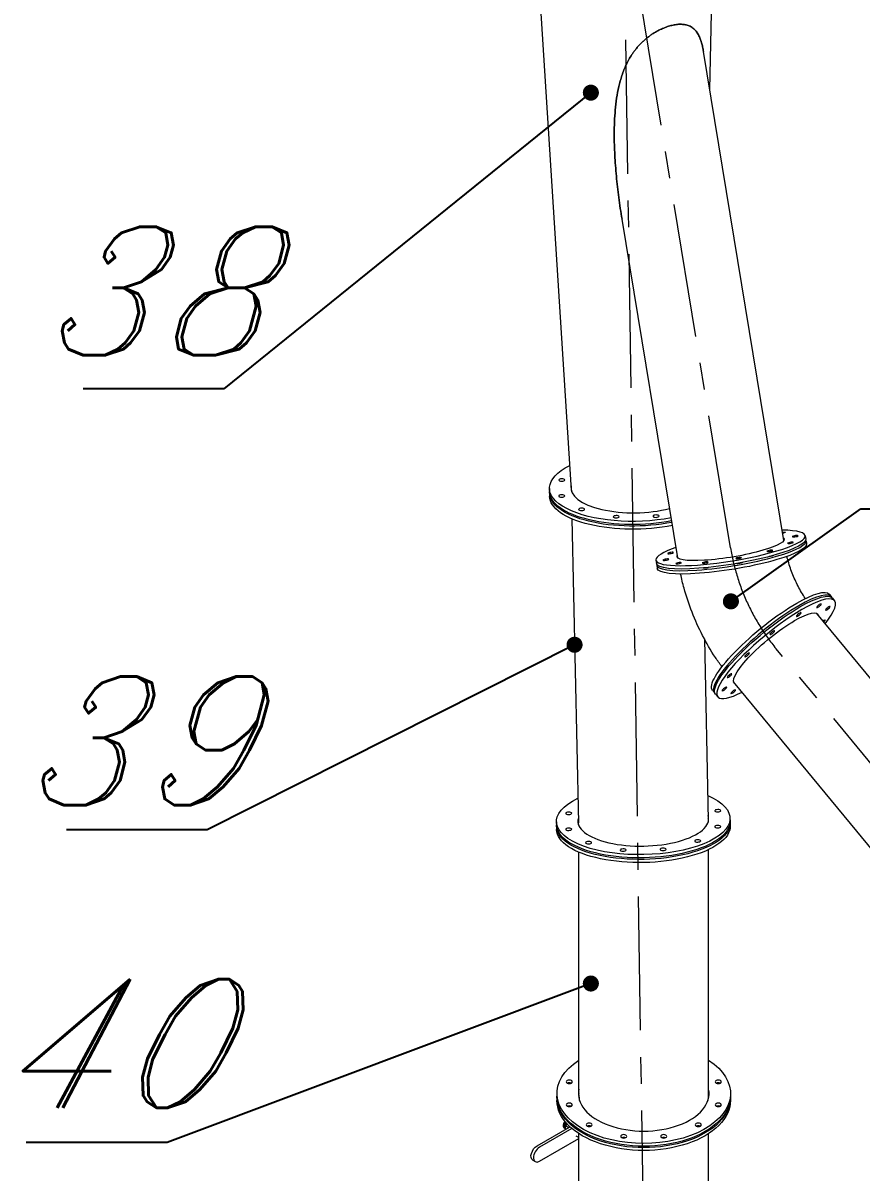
# Model space of a CAD drawing. Header units: inches. Extents: x -350577 to -266477, y -437959 to -377535.
# Drawn here: x -278208 to -276252, y -395620 to -392937 of the extents above; entities that cross this region are included whole.
import ezdxf

# ---------------------------------------------------------------- set-up
doc = ezdxf.new("R2010")
doc.units = ezdxf.units.IN
doc.header["$MEASUREMENT"] = 0
doc.linetypes.add('CENTER', pattern=[2, 1.25, -0.25, 0.25, -0.25])
doc.layers.add('CENTER       (itatec)', color=4, linetype='CENTER', lineweight=9)
doc.layers.add('ORGINAL (itatec)', color=3, linetype='Continuous', lineweight=9)
doc.styles.add('Geniso', font='geniso.shx', dxfattribs={"oblique": 15})
doc.dimstyles.new('scale 1b100', dxfattribs={"dimscale": 100, "dimtxt": 3, "dimasz": 2.5, "dimexe": 1, "dimexo": 1, "dimgap": 1, "dimtad": 1, "dimdec": 0, "dimzin": 0, "dimdsep": 46, "dimtxsty": 'Geniso', "dimcen": 0, "dimclrd": 1, "dimclre": 1, "dimclrt": 7, "dimadec": 0, "dimazin": 0, "dimtfac": 1, "dimtdec": 0, "dimtmove": 0, "dimatfit": 3, "dimfxl": 0.75, "dimtolj": 1, "dimtzin": 0, "dimarcsym": 0})

msp = doc.modelspace()

# ---------------------------------------------------------------- linework, layer by layer
at = {"layer": 'CENTER       (itatec)', "ltscale": 250}
for points in [[(-274846.2, -396346.5), (-276450.4, -394397.9, -0.133004), (-276556.7, -394162.6), (-276805.5, -392644.9), (-276898.5, -388325.9), (-276906, -388147.3), (-277283.4, -385571.2)], [(-271754.1, -395937.6, 0.318523), (-272126.2, -395519.5), (-274355.1, -394891.8, -0.21961), (-274952.4, -394381.6, 0.011792), (-276901, -390400.3, -1.645681)]]:
    msp.add_lwpolyline(points, format="xyb", dxfattribs=at)
msp.add_lwpolyline([(-276759.3, -395788.8), (-276805.8, -392633.9)], dxfattribs=at)
at = {"layer": 'ORGINAL (itatec)', "extrusion": (1.66533e-16, 0.816497, 0.57735)}
for p, q in [((-276605.2, -393093.4), (-276596.9, -392711.3)), ((-276928.1, -394027.5), (-277011.2, -392720)), ((-276432.4, -394145), (-276620, -393003.4)), ((-276680, -394185.7), (-276810, -393395.1)), ((-276979.2, -394023.9), (-276979, -394031.2)), ((-276979, -394034.9), (-276978.8, -394042.2)), ((-276926.7, -394094.8), (-276911.8, -394804.7)), ((-276382.5, -394134), (-276381.2, -394141.8)), ((-276380.6, -394145.7), (-276379.3, -394153.4)), ((-276730.8, -394191.3), (-276729.5, -394199)), ((-276728.9, -394202.9), (-276727.6, -394210.7)), ((-276326.5, -394270.7), (-276321.5, -394276.7)), ((-276319, -394279.7), (-276314.1, -394285.8)), ((-275477.3, -395382.4), (-276355.7, -394315.4)), ((-276617.8, -394375.1), (-276608.9, -394798.3)), ((-275496.8, -395753.7), (-276549.5, -394474.9)), ((-276599, -394495.1), (-276594, -394501.1)), ((-276591.6, -394504.1), (-276586.6, -394510.1)), ((-276962.9, -394802.1), (-276962.7, -394809.4)), ((-276558, -394793.6), (-276557.8, -394800.9)), ((-276557.8, -394804.6), (-276557.6, -394811.9)), ((-276962.7, -394813.1), (-276962.5, -394820.4)), ((-276910.8, -395439.4), (-276910.8, -394889.3)), ((-276607.8, -395439.4), (-276607.8, -394889.3)), ((-276961.8, -395436.1), (-276961.8, -395442.6)), ((-276961.8, -395445.9), (-276961.8, -395452.4)), ((-276556.8, -395436.1), (-276556.8, -395442.6)), ((-276556.8, -395445.9), (-276556.8, -395452.4)), ((-277008.3, -395558.5), (-276932.7, -395514.8)), ((-276927, -395518.1), (-277002.7, -395561.7)), ((-276946.8, -395511.7), (-276946.8, -395512.3)), ((-276944.2, -395517.3), (-276944.7, -395516.9)), ((-276944.6, -395513), (-276944.6, -395513.6)), ((-276942.5, -395518.2), (-276942.5, -395518.2)), ((-276942.3, -395514.3), (-276942.3, -395514.9)), ((-276942.2, -395514.5), (-276942.2, -395514.5)), ((-276941.6, -395512.2), (-276941.6, -395512.2)), ((-276941.6, -395512.2), (-276941.6, -395512.2)), ((-276934.9, -395516.1), (-276941.6, -395512.2)), ((-276940.2, -395509.3), (-276940.2, -395509.3)), ((-276910.8, -395775.8), (-276910.8, -395530)), ((-276607.8, -395775.8), (-276607.8, -395530)), ((-277002.7, -395594.4), (-276910.8, -395541.3)), ((-276910.8, -395539.4), (-276917, -395535.8)), ((-277018.3, -395592.1), (-277012.7, -395595.4))]:
    msp.add_line(p, q, dxfattribs=at)
at = {"layer": 'ORGINAL (itatec)', "extrusion": (1.16773e-16, 5.79696e-17, -1)}
msp.add_ellipse((-276776.7, -394019.6), major_axis=(-202.5, -4.2), ratio=0.399629, start_param=-1.975911, end_param=0.707365, dxfattribs=at)
at = {"layer": 'ORGINAL (itatec)', "extrusion": (-2.87777e-18, -1.11107e-16, -1)}
for centre, start_param, end_param in [((-276950.5, -394003.9), -5.487447584530125, 0.7957377226494611), ((-276950.7, -394041.2), -5.487447584530219, 0.7957377226493674), ((-276904.2, -394072.7), -5.487447584530293, 0.7957377226492932), ((-276823.7, -394089.9), -5.48744758453023, 0.7957377226493558), ((-276730.5, -394088.4), -5.487447584530238, 0.7957377226493483), ((-276934.2, -394782.1), -5.487447584530219, 0.7957377226493674), ((-276586.5, -394776.3), -5.487447584530083, 0.7957377226495042), ((-276934.4, -394819.4), -5.487447584530063, 0.7957377226495232), ((-276887.9, -394850.8), -5.4874475845302, 0.7957377226493869), ((-276807.4, -394868.1), -5.487447584530083, 0.7957377226495042), ((-276714.2, -394866.5), -5.4874475845302, 0.7957377226493869)]:
    msp.add_ellipse(centre, major_axis=(7, 0.15), ratio=0.399629, start_param=start_param, end_param=end_param, dxfattribs=at)
at = {"layer": 'ORGINAL (itatec)'}
for centre, major_axis, ratio, start_param, end_param in [((-276776.7, -394019.6), (-152.5, -3.2), 0.399629, -0.088254, 2.097874), ((-276776.6, -394027), (-152.5, -3.2), 0.399629, -0.106203, -0.060202), ((-276776.5, -394030.6), (-152.5, -3.2), 0.399629, -0.114265, -0.090372), ((-276776.7, -394023.3), (-151.5, -3.2), 0.399629, 0.017003, 0.07915), ((-276556.7, -394162.6), (174.2, 28.6), 0.172346, -0.951499, 0.779809), ((-276556.7, -394162.6), (-174.2, -28.6), 0.172346, -0.779809, 2.190094), ((-276554.7, -394174.3), (174.2, 28.6), 0.172346, -0.951499, 0.06481), ((-276554.7, -394174.3), (-174.2, -28.6), 0.172346, -0.06481, 2.190094), ((-276457.8, -394388.9), (136.3, 112.2), 0.226475, -0.048753, 0.936325), ((-276457.8, -394388.9), (-136.3, -112.2), 0.226475, -2.205268, 0.048753), ((-276450.4, -394397.9), (136.3, 112.2), 0.226475, -0.77981, 0.936325), ((-276450.4, -394397.9), (-136.3, -112.2), 0.226475, -2.205268, 0.779807), ((-276760.4, -394797.8), (-152.5, -3.2), 0.399629, -0.114582, 3.256175), ((-276760.3, -394805.2), (-152.5, -3.2), 0.399629, -0.114582, -0.060202), ((-276760.2, -394808.8), (-152.5, -3.2), 0.399629, -0.114733, -0.090372), ((-276760.3, -394805.2), (152.5, 3.2), 0.399629, 0.060202, 0.114582), ((-276760.2, -394808.8), (152.5, 3.2), 0.399629, 0.090372, 0.114733), ((-276933.1, -395415.7), (-7, 0), 0.57735, -2.200636, -0.940957), ((-276585.4, -395415.7), (-7, 0), 0.57735, -2.200636, -0.940957), ((-276759.3, -395436.1), (-152.5, 0), 0.57735, -0.114582, 3.256175), ((-276759.3, -395442.6), (-152.5, 0), 0.57735, -0.114582, -0.037103), ((-276759.3, -395445.9), (-152.5, 0), 0.57735, -0.114582, -0.05567), ((-276759.3, -395452.4), (-152.5, 0), 0.57735, -0.118515, -0.092869), ((-276759.3, -395439.4), (-151.5, 0), 0.57735, 0, 0.159364), ((-276759.3, -395449.2), (-151.5, 0), 0.57735, -0.056038, -0.030343), ((-276759.3, -395439.4), (151.5, 0), 0.57735, -0.159364, 0), ((-276759.3, -395449.2), (151.5, 0), 0.57735, 0.030343, 0.056038), ((-276759.3, -395442.6), (152.5, 0), 0.57735, 0.037103, 0.114582), ((-276759.3, -395445.9), (152.5, 0), 0.57735, 0.05567, 0.114582), ((-276759.3, -395452.4), (152.5, 0), 0.57735, 0.092869, 0.118515), ((-276933.1, -395469.5), (-7, 0), 0.57735, -2.200636, -0.940957), ((-276585.4, -395469.5), (-7, 0), 0.57735, -2.200636, -0.940957), ((-276938.6, -395508.9), (-4.6, -7.97), 0.57735, -1.928361, -0.249616), ((-276936.4, -395510.2), (-4.6, -7.97), 0.57735, -1.831889, -0.402285), ((-276886.6, -395516.1), (-7, 0), 0.57735, -2.200636, -0.940957), ((-276632, -395516.1), (-7, 0), 0.57735, -2.200636, -0.940957), ((-276805.9, -395543), (-7, 0), 0.57735, -2.200636, -0.940957), ((-276712.7, -395543), (-7, 0), 0.57735, -2.200636, -0.940957), ((-277002.7, -395578.1), (-10, -17.3), 0.57735, -2.356194, 0.785398)]:
    msp.add_ellipse(centre, major_axis=major_axis, ratio=ratio, start_param=start_param, end_param=end_param, dxfattribs=at)
at = {"layer": 'ORGINAL (itatec)', "extrusion": (-5.72333e-17, -1.19896e-18, -1)}
msp.add_ellipse((-276776.5, -394030.6), major_axis=(-202.5, -4.2), ratio=0.399629, start_param=-1.984167, end_param=0.022657, dxfattribs=at)
at = {"layer": 'ORGINAL (itatec)', "extrusion": (1.56091e-17, 3.26989e-19, -1)}
msp.add_ellipse((-276776.6, -394027), major_axis=(-202.5, -4.2), ratio=0.399629, start_param=-1.981412, end_param=0, dxfattribs=at)
at = {"layer": 'ORGINAL (itatec)', "extrusion": (-8.09232e-17, -1.12742e-16, -1)}
msp.add_ellipse((-276776.4, -394038), major_axis=(-202.5, -4.2), ratio=0.399629, start_param=-1.989686, end_param=0, dxfattribs=at)
at = {"layer": 'ORGINAL (itatec)', "extrusion": (2.48887e-16, -9.15447e-16, -1)}
msp.add_ellipse((-276435.4, -394127.1), major_axis=(6.91, 1.14), ratio=0.172346, start_param=-1.556525, end_param=0.951499, dxfattribs=at)
at = {"layer": 'ORGINAL (itatec)', "extrusion": (2.81734e-16, -5.16259e-16, -1)}
msp.add_ellipse((-276435.4, -394127.1), major_axis=(-6.91, -1.14), ratio=0.172346, start_param=-2.190094, end_param=-1.585067, dxfattribs=at)
at = {"layer": 'ORGINAL (itatec)', "extrusion": (1.16638e-16, -8.80924e-16, -1)}
for centre, start_param, end_param in [((-276405.8, -394135.3), -5.331686516497284, 0.9514987906823027), ((-276416.6, -394150.8), -5.331686516497181, 0.9514987906824062), ((-276707.5, -394190), -5.331686516497152, 0.9514987906824346), ((-276537.8, -394186.3), -5.331686516496997, 0.9514987906825896), ((-276677.9, -394198.2), -5.331686516497284, 0.9514987906823027), ((-276615.8, -394196.8), -5.331686516496837, 0.9514987906827495)]:
    msp.add_ellipse(centre, major_axis=(6.91, 1.14), ratio=0.172346, start_param=start_param, end_param=end_param, dxfattribs=at)
at = {"layer": 'ORGINAL (itatec)', "extrusion": (1.85875e-16, -5.32011e-16, -1)}
msp.add_ellipse((-276556.7, -394162.6), major_axis=(124.8, 20.5), ratio=0.172346, start_param=-0.125822, end_param=0.951499, dxfattribs=at)
at = {"layer": 'ORGINAL (itatec)', "extrusion": (3.11132e-16, -1.63654e-15, -1)}
for centre in [(-276555.4, -394170.4), (-276553.5, -394182.1)]:
    msp.add_ellipse(centre, major_axis=(174.2, 28.6), ratio=0.172346, start_param=0, end_param=0.951499, dxfattribs=at)
at = {"layer": 'ORGINAL (itatec)', "extrusion": (6.30116e-17, -3.83435e-16, -1)}
for centre in [(-276555.4, -394170.4), (-276553.5, -394182.1)]:
    msp.add_ellipse(centre, major_axis=(-174.2, -28.6), ratio=0.172346, start_param=-2.190094, end_param=0, dxfattribs=at)
at = {"layer": 'ORGINAL (itatec)', "extrusion": (1.401e-16, -5.9579e-16, -1)}
msp.add_ellipse((-276696.7, -394174.5), major_axis=(6.91, 1.14), ratio=0.172346, start_param=-5.331686516497152, end_param=0.9514987906824341, dxfattribs=at)
at = {"layer": 'ORGINAL (itatec)', "extrusion": (2.3079e-17, 1.16304e-16, -1)}
msp.add_ellipse((-276556.7, -394162.6), major_axis=(-124.8, -20.5), ratio=0.172346, start_param=-2.190094, end_param=0.125822, dxfattribs=at)
at = {"layer": 'ORGINAL (itatec)', "extrusion": (1.18171e-16, -2.05603e-16, -1)}
for centre, major_axis, start_param, end_param in [((-276464.9, -394169.5), (6.91, 1.14), -5.331686516496887, 0.9514987906826984), ((-276535.9, -394198), (-6.91, -1.14), -2.190094, -0.024865)]:
    msp.add_ellipse(centre, major_axis=major_axis, ratio=0.172346, start_param=start_param, end_param=end_param, dxfattribs=at)
at = {"layer": 'ORGINAL (itatec)', "extrusion": (2.3165e-16, -4.68233e-16, -1)}
msp.add_ellipse((-276463, -394181.1), major_axis=(-6.91, -1.14), ratio=0.172346, start_param=-2.190094, end_param=-1.027973, dxfattribs=at)
at = {"layer": 'ORGINAL (itatec)', "extrusion": (1.36558e-16, -1.46326e-16, -1)}
msp.add_ellipse((-276463, -394181.1), major_axis=(6.91, 1.14), ratio=0.172346, start_param=-0.057167, end_param=0.951499, dxfattribs=at)
at = {"layer": 'ORGINAL (itatec)', "extrusion": (2.13647e-16, -3.58681e-16, -1)}
msp.add_ellipse((-276613.9, -394208.5), major_axis=(-6.91, -1.14), ratio=0.172346, start_param=-2.190094, end_param=0.185695, dxfattribs=at)
at = {"layer": 'ORGINAL (itatec)', "extrusion": (5.83191e-17, -4.40462e-16, -1)}
msp.add_ellipse((-276613.9, -394208.5), major_axis=(-6.91, -1.14), ratio=0.172346, start_param=-2.579925, end_param=-2.190094, dxfattribs=at)
at = {"layer": 'ORGINAL (itatec)', "extrusion": (3.95493e-17, -6.68569e-16, -1)}
msp.add_ellipse((-276535.9, -394198), major_axis=(6.91, 1.14), ratio=0.172346, start_param=-0.141817, end_param=0.951499, dxfattribs=at)
at = {"layer": 'ORGINAL (itatec)', "extrusion": (-4.93947e-16, 5.9999e-16, -1)}
for centre in [(-276462.7, -394382.9), (-276455.3, -394391.9)]:
    msp.add_ellipse(centre, major_axis=(136.3, 112.2), ratio=0.226475, start_param=-0.936325, end_param=0, dxfattribs=at)
at = {"layer": 'ORGINAL (itatec)', "extrusion": (-4.78798e-16, 7.56267e-16, -1)}
for centre in [(-276462.7, -394382.9), (-276455.3, -394391.9)]:
    msp.add_ellipse(centre, major_axis=(-136.3, -112.2), ratio=0.226475, start_param=0, end_param=2.205268, dxfattribs=at)
at = {"layer": 'ORGINAL (itatec)', "extrusion": (-2.04117e-16, 3.35277e-16, -1)}
for centre, start_param, end_param in [((-276350.3, -394297.5), -4.077917644941182, 2.205267662238404), ((-276329.7, -394303.6), -4.077917644941037, 2.205267662238549), ((-276459.2, -394360.3), -4.077917644941182, 2.205267662238404), ((-276518.3, -394412.5), -4.07791764494115, 2.205267662238437), ((-276559.2, -394460.8), -4.07791764494128, 2.205267662238307), ((-276571, -394492.2), -4.077917644941101, 2.205267662238485)]:
    msp.add_ellipse(centre, major_axis=(-5.4, -4.45), ratio=0.226475, start_param=start_param, end_param=end_param, dxfattribs=at)
at = {"layer": 'ORGINAL (itatec)', "extrusion": (-2.01329e-17, 1.99133e-16, -1)}
msp.add_ellipse((-276450.4, -394397.9), major_axis=(97.7, 80.4), ratio=0.226475, start_param=-0.936325, end_param=0.125837, dxfattribs=at)
at = {"layer": 'ORGINAL (itatec)', "extrusion": (-8.39192e-16, 1.10669e-15, -1)}
msp.add_ellipse((-276397.7, -394318.2), major_axis=(-5.4, -4.45), ratio=0.226475, start_param=-4.07791764494144, end_param=2.205267662238146, dxfattribs=at)
at = {"layer": 'ORGINAL (itatec)', "extrusion": (1.99133e-16, 2.01329e-17, -1)}
msp.add_ellipse((-276450.4, -394397.9), major_axis=(-97.7, -80.4), ratio=0.226475, start_param=-0.125807, end_param=2.205268, dxfattribs=at)
at = {"layer": 'ORGINAL (itatec)', "extrusion": (-4.15809e-16, 5.92416e-16, -1)}
msp.add_ellipse((-276466.7, -394351.3), major_axis=(5.4, 4.45), ratio=0.226475, start_param=-2.175499, end_param=-0.936325, dxfattribs=at)
at = {"layer": 'ORGINAL (itatec)', "extrusion": (-4.0066e-16, 7.48692e-16, -1)}
for centre, major_axis, start_param, end_param in [((-276466.7, -394351.3), (5.4, 4.45), -0.936325, -0.766597), ((-276550.4, -394498.4), (-5.4, -4.45), -4.077917644941263, 2.205267662238322)]:
    msp.add_ellipse(centre, major_axis=major_axis, ratio=0.226475, start_param=start_param, end_param=end_param, dxfattribs=at)
at = {"layer": 'ORGINAL (itatec)', "extrusion": (-6.55208e-16, 9.70549e-16, -1)}
msp.add_ellipse((-276341.5, -394335.1), major_axis=(5.4, 4.45), ratio=0.226475, start_param=-1.359156, end_param=-0.936325, dxfattribs=at)
at = {"layer": 'ORGINAL (itatec)', "extrusion": (-7.18197e-16, 1.1344e-15, -1)}
msp.add_ellipse((-276341.5, -394335.1), major_axis=(5.4, 4.45), ratio=0.226475, start_param=-0.936325, end_param=1.359156, dxfattribs=at)
at = {"layer": 'ORGINAL (itatec)', "extrusion": (-1.81394e-16, 5.69692e-16, -1)}
msp.add_ellipse((-276525.8, -394403.5), major_axis=(5.4, 4.45), ratio=0.226475, start_param=-2.288819, end_param=-1.596975, dxfattribs=at)
at = {"layer": 'ORGINAL (itatec)', "extrusion": (2.71778e-17, -5.4954e-17, -1)}
msp.add_ellipse((-276760.4, -394797.8), major_axis=(202.5, 4.2), ratio=0.399629, start_param=-0.72553, end_param=3.867122, dxfattribs=at)
at = {"layer": 'ORGINAL (itatec)', "extrusion": (-4.22151e-17, 1.10162e-16, -1)}
msp.add_ellipse((-276760.2, -394808.8), major_axis=(202.5, 4.2), ratio=0.399629, start_param=-0.022657, end_param=3.16425, dxfattribs=at)
at = {"layer": 'ORGINAL (itatec)', "extrusion": (-1.08654e-16, -2.79893e-16, -1)}
msp.add_ellipse((-276760.3, -394805.2), major_axis=(202.5, 4.2), ratio=0.399629, start_param=0, end_param=3.141593, dxfattribs=at)
at = {"layer": 'ORGINAL (itatec)', "extrusion": (5.83233e-18, -4.44064e-16, -1)}
msp.add_ellipse((-276760.4, -394801.5), major_axis=(-151.5, -3.2), ratio=0.399629, start_param=-0.07915, end_param=0, dxfattribs=at)
at = {"layer": 'ORGINAL (itatec)', "extrusion": (2.37091e-17, -5.50267e-17, -1)}
msp.add_ellipse((-276760.4, -394801.5), major_axis=(151.5, 3.2), ratio=0.399629, start_param=0, end_param=0.07915, dxfattribs=at)
at = {"layer": 'ORGINAL (itatec)', "extrusion": (8.72889e-17, 5.73519e-17, -1)}
msp.add_ellipse((-276760.1, -394816.2), major_axis=(202.5, 4.2), ratio=0.399629, start_param=0, end_param=3.141593, dxfattribs=at)
at = {"layer": 'ORGINAL (itatec)', "extrusion": (-2.60151e-17, -5.44981e-19, -1)}
msp.add_ellipse((-276586.7, -394813.5), major_axis=(7, 0.15), ratio=0.399629, start_param=-5.4874475845302, end_param=0.7957377226493869, dxfattribs=at)
at = {"layer": 'ORGINAL (itatec)', "extrusion": (9.36737e-17, -1.64608e-16, -1)}
msp.add_ellipse((-276633.4, -394846.6), major_axis=(7, 0.15), ratio=0.399629, start_param=-5.487447584530318, end_param=0.7957377226492683, dxfattribs=at)
at = {"layer": 'ORGINAL (itatec)', "extrusion": (-2.02584e-17, 7.25287e-33, -1)}
msp.add_ellipse((-276759.3, -395436.1), major_axis=(202.5, 0), ratio=0.57735, start_param=-0.72553, end_param=3.867122, dxfattribs=at)
at = {"layer": 'ORGINAL (itatec)', "extrusion": (1.39567e-17, 1.66533e-16, -1)}
for centre in [(-276933.1, -395409.2), (-276585.4, -395409.2), (-276933.1, -395463), (-276886.6, -395509.6), (-276805.9, -395536.5), (-276712.7, -395536.5)]:
    msp.add_ellipse(centre, major_axis=(7, 0), ratio=0.57735, start_param=-5.497787, end_param=0.785398, dxfattribs=at)
at = {"layer": 'ORGINAL (itatec)', "extrusion": (1.45607e-17, -2.77556e-16, -1)}
msp.add_ellipse((-276759.3, -395445.9), major_axis=(202.5, 0), ratio=0.57735, start_param=-0.013968, end_param=3.155561, dxfattribs=at)
at = {"layer": 'ORGINAL (itatec)', "extrusion": (-5.20845e-18, -5.55112e-17, -1)}
for centre in [(-276759.3, -395442.6), (-276759.3, -395452.4)]:
    msp.add_ellipse(centre, major_axis=(202.5, 0), ratio=0.57735, start_param=0, end_param=3.141593, dxfattribs=at)
at = {"layer": 'ORGINAL (itatec)', "extrusion": (-5.98684e-17, -5.55112e-17, -1)}
msp.add_ellipse((-276585.4, -395463), major_axis=(7, 0), ratio=0.57735, start_param=-5.497787, end_param=0.785398, dxfattribs=at)
at = {"layer": 'ORGINAL (itatec)', "extrusion": (1.83133e-16, 1.50663e-16, -1)}
msp.add_ellipse((-276939.7, -395508.3), major_axis=(-5, -8.66), ratio=0.57735, start_param=0, end_param=1.964042, dxfattribs=at)
at = {"layer": 'ORGINAL (itatec)', "extrusion": (-1.0903e-16, 2.55245e-16, -1)}
msp.add_ellipse((-276940.3, -395507.9), major_axis=(4.6, 7.97), ratio=0.57735, start_param=-2.356194, end_param=-1.135456, dxfattribs=at)
at = {"layer": 'ORGINAL (itatec)', "extrusion": (-3.41963e-16, 5.17926e-16, -1)}
msp.add_ellipse((-276939.2, -395508.6), major_axis=(-5, -8.66), ratio=0.57735, start_param=-0.168937, end_param=1.93994, dxfattribs=at)
at = {"layer": 'ORGINAL (itatec)', "extrusion": (-1.60822e-16, 2.21048e-16, -1)}
msp.add_ellipse((-276937.5, -395509.6), major_axis=(-5, -8.66), ratio=0.57735, start_param=0, end_param=1.870491, dxfattribs=at)
at = {"layer": 'ORGINAL (itatec)', "extrusion": (-6.09555e-17, 2.27489e-16, -1)}
msp.add_ellipse((-276938.1, -395509.2), major_axis=(4.6, 7.97), ratio=0.57735, start_param=-2.356194, end_param=-1.238087, dxfattribs=at)
at = {"layer": 'ORGINAL (itatec)', "extrusion": (-8.1274e-17, 3.03319e-16, -1)}
msp.add_ellipse((-276936.9, -395509.9), major_axis=(-5, -8.66), ratio=0.57735, start_param=0.111479, end_param=1.848244, dxfattribs=at)
at = {"layer": 'ORGINAL (itatec)', "extrusion": (-1.57104e-16, 2.83e-16, -1)}
msp.add_ellipse((-276935.3, -395510.9), major_axis=(5, 8.66), ratio=0.57735, start_param=-2.393428, end_param=-1.357555, dxfattribs=at)
at = {"layer": 'ORGINAL (itatec)', "extrusion": (-4.43555e-17, 8.97074e-17, -1)}
msp.add_ellipse((-276935.8, -395510.5), major_axis=(4.6, 7.97), ratio=0.57735, start_param=-2.356194, end_param=-1.332645, dxfattribs=at)
at = {"layer": 'ORGINAL (itatec)', "extrusion": (1.39567e-17, -2.77556e-16, -1)}
msp.add_ellipse((-276632, -395509.6), major_axis=(7, 0), ratio=0.57735, start_param=-5.497787, end_param=0.785398, dxfattribs=at)
at = {"layer": 'ORGINAL (itatec)', "extrusion": (-1.29348e-16, 3.31074e-16, -1)}
msp.add_ellipse((-276932, -395512.7), major_axis=(7.7, 13.3), ratio=0.57735, start_param=-2.020832, end_param=-2.020775, dxfattribs=at)
at = {"layer": 'ORGINAL (itatec)', "extrusion": (-5.72369e-17, 2.89441e-16, -1)}
msp.add_ellipse((-276934.7, -395511.2), major_axis=(5, 8.66), ratio=0.57735, start_param=-1.708874, end_param=-1.378148, dxfattribs=at)
at = {"layer": 'ORGINAL (itatec)', "extrusion": (-3.69184e-17, 2.13611e-16, -1)}
msp.add_ellipse((-276932, -395512.7), major_axis=(7.7, 13.3), ratio=0.57735, start_param=-1.64445, end_param=-1.64436, dxfattribs=at)
at = {"layer": 'ORGINAL (itatec)', "extrusion": (-2.05178e-16, 3.10756e-16, -1)}
msp.add_ellipse((-276932.7, -395510.7), major_axis=(-2.5, -4.33), ratio=0.57735, start_param=-1.119054, end_param=-0.785398, dxfattribs=at)
at = {"layer": 'ORGINAL (itatec)', "extrusion": (-1.65999e-17, 1.37781e-16, -1)}
msp.add_ellipse((-276927, -395514), major_axis=(-2.5, -4.33), ratio=0.57735, start_param=-0.813489, end_param=-0.785398, dxfattribs=at)
at = {"layer": 'ORGINAL (itatec)', "extrusion": (-3.97474e-16, 4.21778e-16, -1)}
msp.add_ellipse((-277008.3, -395574.8), major_axis=(-10, -17.3), ratio=0.57735, start_param=0, end_param=2.356194, dxfattribs=at)
at = {"layer": 'ORGINAL (itatec)'}
for points, knots in [([(-276810, -393395.1), (-276811.3, -393386.7), (-276812.7, -393378.3), (-276816.4, -393352.9), (-276818.6, -393336), (-276822.4, -393302.6), (-276824, -393286), (-276826.4, -393253.4), (-276827.3, -393237.4), (-276828, -393213.1), (-276828.1, -393204.2), (-276828, -393186.2), (-276827.9, -393177.1), (-276827.1, -393158.7), (-276826.5, -393149.4), (-276824.9, -393131), (-276823.8, -393121.8), (-276821.1, -393103.5), (-276819.4, -393094.4), (-276816.3, -393081.1), (-276815.2, -393076.7), (-276812.8, -393068), (-276811.5, -393063.6), (-276808.6, -393055.1), (-276807.1, -393050.9), (-276803.8, -393042.5), (-276802, -393038.4), (-276798.2, -393030.3), (-276796.1, -393026.3), (-276791.8, -393018.5), (-276789.4, -393014.6), (-276785.5, -393008.7), (-276784, -393006.6), (-276780.9, -393002.2), (-276779.2, -393000), (-276775.8, -392995.7), (-276774, -392993.6), (-276770.2, -392989.3), (-276768.2, -392987.2), (-276764.2, -392983.1), (-276762.1, -392981.1), (-276757.9, -392977.2), (-276755.7, -392975.3), (-276751.3, -392971.7), (-276749, -392969.9), (-276744.5, -392966.6), (-276742.3, -392965), (-276738.3, -392962.4), (-276736.6, -392961.3), (-276733.1, -392959.1), (-276731.3, -392958), (-276727.6, -392956), (-276725.7, -392955), (-276722, -392953), (-276720.1, -392952.1), (-276716.2, -392950.4), (-276714.3, -392949.5), (-276710.5, -392948), (-276708.7, -392947.3), (-276704.9, -392945.9), (-276703.1, -392945.3), (-276699.5, -392944.2), (-276697.8, -392943.7), (-276694.3, -392942.8), (-276692.6, -392942.4), (-276689.1, -392941.6), (-276687.4, -392941.3), (-276684, -392940.8), (-276682.3, -392940.6), (-276678.9, -392940.2), (-276677.2, -392940.1), (-276673.9, -392940), (-276672.4, -392940), (-276669.2, -392940.1), (-276667.7, -392940.3), (-276664.8, -392940.6), (-276663.4, -392940.8), (-276660.7, -392941.3), (-276659.4, -392941.7), (-276656.6, -392942.5), (-276654.9, -392943), (-276651.8, -392944.4), (-276650.2, -392945.1), (-276647.3, -392946.8), (-276645.9, -392947.8), (-276643.2, -392949.9), (-276641.9, -392951), (-276639.5, -392953.4), (-276638.3, -392954.7), (-276636.2, -392957.4), (-276635.2, -392958.8), (-276633.3, -392961.7), (-276632.4, -392963.2), (-276630.7, -392966.3), (-276630, -392967.9), (-276628, -392972.3), (-276626.9, -392975.2), (-276624.8, -392981.4), (-276623.9, -392984.6), (-276622.3, -392991.2), (-276621.5, -392994.7), (-276620.6, -392999.9), (-276620.3, -393001.7), (-276620, -393003.4)], [860.669313, 860.669313, 860.669313, 860.669313, 886.452761, 886.452761, 938.521349, 938.521349, 990.589936, 990.589936, 1042.658524, 1042.658524, 1071.5812, 1071.5812, 1100.503876, 1100.503876, 1129.426553, 1129.426553, 1158.349229, 1158.349229, 1187.271905, 1187.271905, 1201.733243, 1201.733243, 1216.194581, 1216.194581, 1230.655919, 1230.655919, 1245.117258, 1245.117258, 1259.578596, 1259.578596, 1274.039934, 1274.039934, 1282.19378, 1282.19378, 1290.347627, 1290.347627, 1298.501474, 1298.501474, 1306.65532, 1306.65532, 1314.809167, 1314.809167, 1322.963014, 1322.963014, 1331.11686, 1331.11686, 1339.270707, 1339.270707, 1345.279681, 1345.279681, 1351.288655, 1351.288655, 1357.297629, 1357.297629, 1363.306603, 1363.306603, 1369.315577, 1369.315577, 1375.324551, 1375.324551, 1381.333525, 1381.333525, 1387.342499, 1387.342499, 1393.351473, 1393.351473, 1399.360447, 1399.360447, 1405.369421, 1405.369421, 1411.378395, 1411.378395, 1417.387369, 1417.387369, 1423.396343, 1423.396343, 1429.405317, 1429.405317, 1435.414291, 1435.414291, 1443.568138, 1443.568138, 1451.721985, 1451.721985, 1459.875831, 1459.875831, 1468.029678, 1468.029678, 1476.183525, 1476.183525, 1484.337371, 1484.337371, 1492.491218, 1492.491218, 1500.645064, 1500.645064, 1515.106403, 1515.106403, 1529.567741, 1529.567741, 1544.029079, 1544.029079, 1550.958737, 1550.958737, 1550.958737, 1550.958737]), ([(-276620, -393003.4), (-276620.3, -393001.7), (-276620.6, -392999.9), (-276621.5, -392994.7), (-276622.3, -392991.2), (-276623.9, -392984.6), (-276624.8, -392981.4), (-276626.9, -392975.2), (-276628, -392972.3), (-276630, -392967.9), (-276630.7, -392966.3), (-276632.4, -392963.2), (-276633.3, -392961.7), (-276635.2, -392958.8), (-276636.2, -392957.4), (-276638.3, -392954.7), (-276639.5, -392953.4), (-276641.9, -392951), (-276643.2, -392949.9), (-276645.9, -392947.8), (-276647.3, -392946.8), (-276650.2, -392945.1), (-276651.8, -392944.4), (-276654.9, -392943), (-276656.6, -392942.5), (-276659.4, -392941.7), (-276660.7, -392941.3), (-276663.4, -392940.8), (-276664.8, -392940.6), (-276667.7, -392940.3), (-276669.2, -392940.1), (-276672.4, -392940), (-276673.9, -392940), (-276677.2, -392940.1), (-276678.9, -392940.2), (-276682.3, -392940.6), (-276684, -392940.8), (-276687.4, -392941.3), (-276689.1, -392941.6), (-276692.6, -392942.4), (-276694.3, -392942.8), (-276697.8, -392943.7), (-276699.5, -392944.2), (-276703.1, -392945.3), (-276704.9, -392945.9), (-276708.7, -392947.3), (-276710.5, -392948), (-276714.3, -392949.5), (-276716.2, -392950.4), (-276720.1, -392952.1), (-276722, -392953), (-276725.7, -392955), (-276727.6, -392956), (-276731.3, -392958), (-276733.1, -392959.1), (-276736.6, -392961.3), (-276738.3, -392962.4), (-276742.3, -392965), (-276744.5, -392966.6), (-276749, -392969.9), (-276751.3, -392971.7), (-276755.7, -392975.3), (-276757.9, -392977.2), (-276762.1, -392981.1), (-276764.2, -392983.1), (-276768.2, -392987.2), (-276770.2, -392989.3), (-276774, -392993.6), (-276775.8, -392995.7), (-276779.2, -393000), (-276780.9, -393002.2), (-276784, -393006.6), (-276785.5, -393008.7), (-276789.4, -393014.6), (-276791.8, -393018.5), (-276796.1, -393026.3), (-276798.2, -393030.3), (-276802, -393038.4), (-276803.8, -393042.5), (-276807.1, -393050.9), (-276808.6, -393055.1), (-276811.5, -393063.6), (-276812.8, -393068), (-276815.2, -393076.7), (-276816.3, -393081.1), (-276819.4, -393094.4), (-276821.1, -393103.5), (-276823.8, -393121.8), (-276824.9, -393131), (-276826.5, -393149.4), (-276827.1, -393158.7), (-276827.9, -393177.1), (-276828, -393186.2), (-276828.1, -393204.2), (-276828, -393213.1), (-276827.3, -393237.4), (-276826.4, -393253.4), (-276824, -393286), (-276822.4, -393302.6), (-276818.6, -393336), (-276816.4, -393352.9), (-276812.7, -393378.3), (-276811.3, -393386.7), (-276810, -393395.1)], [181.067737, 181.067737, 181.067737, 181.067737, 187.997396, 187.997396, 202.458734, 202.458734, 216.920072, 216.920072, 231.38141, 231.38141, 239.535257, 239.535257, 247.689103, 247.689103, 255.84295, 255.84295, 263.996797, 263.996797, 272.150643, 272.150643, 280.30449, 280.30449, 288.458336, 288.458336, 296.612183, 296.612183, 302.621157, 302.621157, 308.630131, 308.630131, 314.639105, 314.639105, 320.648079, 320.648079, 326.657053, 326.657053, 332.666027, 332.666027, 338.675001, 338.675001, 344.683975, 344.683975, 350.692949, 350.692949, 356.701923, 356.701923, 362.710897, 362.710897, 368.719871, 368.719871, 374.728845, 374.728845, 380.737819, 380.737819, 386.746793, 386.746793, 392.755767, 392.755767, 400.909614, 400.909614, 409.063461, 409.063461, 417.217307, 417.217307, 425.371154, 425.371154, 433.525001, 433.525001, 441.678847, 441.678847, 449.832694, 449.832694, 457.986541, 457.986541, 472.447879, 472.447879, 486.909217, 486.909217, 501.370555, 501.370555, 515.831893, 515.831893, 530.293231, 530.293231, 544.754569, 544.754569, 573.677246, 573.677246, 602.599922, 602.599922, 631.522598, 631.522598, 660.445274, 660.445274, 689.36795, 689.36795, 741.436538, 741.436538, 793.505126, 793.505126, 845.573713, 845.573713, 871.357162, 871.357162, 871.357162, 871.357162]), ([(-276382.1, -394280.7), (-276382.2, -394280.5), (-276382.3, -394280.4), (-276388.4, -394271.2), (-276393.9, -394261.7), (-276404.1, -394242), (-276408.7, -394231.8), (-276416.8, -394211), (-276420.3, -394200.5), (-276423.9, -394187.4), (-276424.5, -394184.9), (-276425.2, -394182.5)], [2.1852591, 2.1852591, 2.1852591, 2.1852591, 2.1870214, 2.1870214, 2.3187673, 2.3187673, 2.4505133, 2.4505133, 2.5822592, 2.5822592, 2.612514, 2.612514, 2.612514, 2.612514]), ([(-276576.9, -394440.2), (-276582.2, -394433), (-276587.2, -394425.6), (-276603, -394401.6), (-276613, -394384.5), (-276631.2, -394349.3), (-276639.3, -394331.2), (-276653.7, -394294.3), (-276660, -394275.5), (-276668.2, -394245.5), (-276670.9, -394234.6), (-276673.2, -394223.5)], [2.1272272, 2.1272272, 2.1272272, 2.1272272, 2.1870214, 2.1870214, 2.3187673, 2.3187673, 2.4505133, 2.4505133, 2.5822592, 2.5822592, 2.6573985, 2.6573985, 2.6573985, 2.6573985]), ([(-276910.8, -394889.3), (-276910.8, -394884.7), (-276910.8, -394880.1), (-276910.8, -394874.5), (-276910.8, -394873.7), (-276910.8, -394872.8)], [4.71238898, 4.71238898, 4.71238898, 4.71238898, 4.7534239, 4.7534239, 4.7607523, 4.7607523, 4.7607523, 4.7607523]), ([(-276607.8, -394889.3), (-276607.8, -394884.3), (-276607.8, -394879.1), (-276607.8, -394871.6), (-276607.8, -394869.2), (-276607.9, -394866.9)], [4.71238898, 4.71238898, 4.71238898, 4.71238898, 4.7534239, 4.7534239, 4.77215315, 4.77215315, 4.77215315, 4.77215315]), ([(-276942.2, -395514.5), (-276942.3, -395514.7), (-276942.3, -395514.8), (-276942.4, -395515.5), (-276942.4, -395516.1), (-276942.5, -395517.3), (-276942.5, -395517.9), (-276942.5, -395519.1), (-276942.5, -395519.8), (-276942.4, -395520.4), (-276942.4, -395520.4), (-276942.4, -395520.4)], [34.251004, 34.251004, 34.251004, 34.251004, 34.81835, 34.81835, 37.754399, 37.754399, 40.690448, 40.690448, 43.626497, 43.626497, 43.641407, 43.641407, 43.641407, 43.641407]), ([(-276941.6, -395512.2), (-276941.8, -395512.5), (-276941.9, -395512.8), (-276942.1, -395513.6), (-276942.2, -395514.1), (-276942.2, -395514.5)], [70.557899, 70.557899, 70.557899, 70.557899, 72.575316, 72.575316, 74.944102, 74.944102, 74.944102, 74.944102]), ([(-276941.5, -395511.8), (-276941.5, -395511.9), (-276941.5, -395511.9), (-276941.6, -395512), (-276941.6, -395512), (-276941.6, -395512.1), (-276941.6, -395512.1), (-276941.7, -395512.2), (-276941.7, -395512.2), (-276941.7, -395512.3), (-276941.7, -395512.3), (-276941.7, -395512.4)], [2.5996621, 2.5996621, 2.5996621, 2.5996621, 2.60647722, 2.60647722, 2.61329235, 2.61329235, 2.62010748, 2.62010748, 2.6269226, 2.6269226, 2.63373773, 2.63373773, 2.63373773, 2.63373773]), ([(-276940.2, -395509.3), (-276940.5, -395509.8), (-276940.8, -395510.3), (-276941.3, -395511.3), (-276941.5, -395511.7), (-276941.6, -395512.2)], [6.439672, 6.439672, 6.439672, 6.439672, 8.808459, 8.808459, 10.825875, 10.825875, 10.825875, 10.825875]), ([(-276938.5, -395506.8), (-276938.6, -395506.9), (-276938.6, -395507), (-276939.1, -395507.7), (-276939.6, -395508.3), (-276940.1, -395509.1), (-276940.1, -395509.2), (-276940.2, -395509.3)], [43.253815, 43.253815, 43.253815, 43.253815, 43.626497, 43.626497, 46.562546, 46.562546, 47.129892, 47.129892, 47.129892, 47.129892])]:
    msp.add_open_spline(points, degree=3, knots=knots, dxfattribs=at)
for points in [[(-276932.9, -395514.9), (-276932.6, -395514.6), (-276932.3, -395514.3), (-276932, -395514.1)], [(-276932, -395514.1), (-276931.9, -395514), (-276931.8, -395513.9), (-276931.7, -395513.8)]]:
    msp.add_open_spline(points, degree=3, dxfattribs=at)

# ---------------------------------------------------------------- texts
at = {"layer": 'ORGINAL (itatec)', "color": 7, "char_height": 300, "attachment_point": 5, "style": 'Geniso'}
for s, insert in [('{\\Fitalic|c0;38}', (-277887.1, -393562.6)), ('{\\Fitalic|c0;39}', (-277932.3, -394613)), ('{\\Fitalic|c0;40}', (-277986.5, -395319.8))]:
    msp.add_mtext(s, dxfattribs=dict(at, insert=insert))

# ---------------------------------------------------------------- leaders
at = {"layer": 'ORGINAL (itatec)'}
for points in [[(-276882.7, -393099.7), (-277738.9, -393791), (-278067.6, -393791)], [(-276555.9, -394287.4), (-276252.3, -394071.1), (-275923.7, -394071.1)], [(-276920.7, -394388.7), (-277777.9, -394820.7), (-278106.6, -394820.7)], [(-276882.7, -395179.6), (-277871.4, -395550.6), (-278200, -395550.6)], [(-275791.3, -395395.9), (-276237.5, -396993), (-276566.1, -396993)]]:
    msp.add_leader(points, dimstyle='scale 1b100', override={"dimasz": 1.5, "dimldrblk": 'DotSmall'}, dxfattribs=at)

doc.saveas('drawing.dxf')
